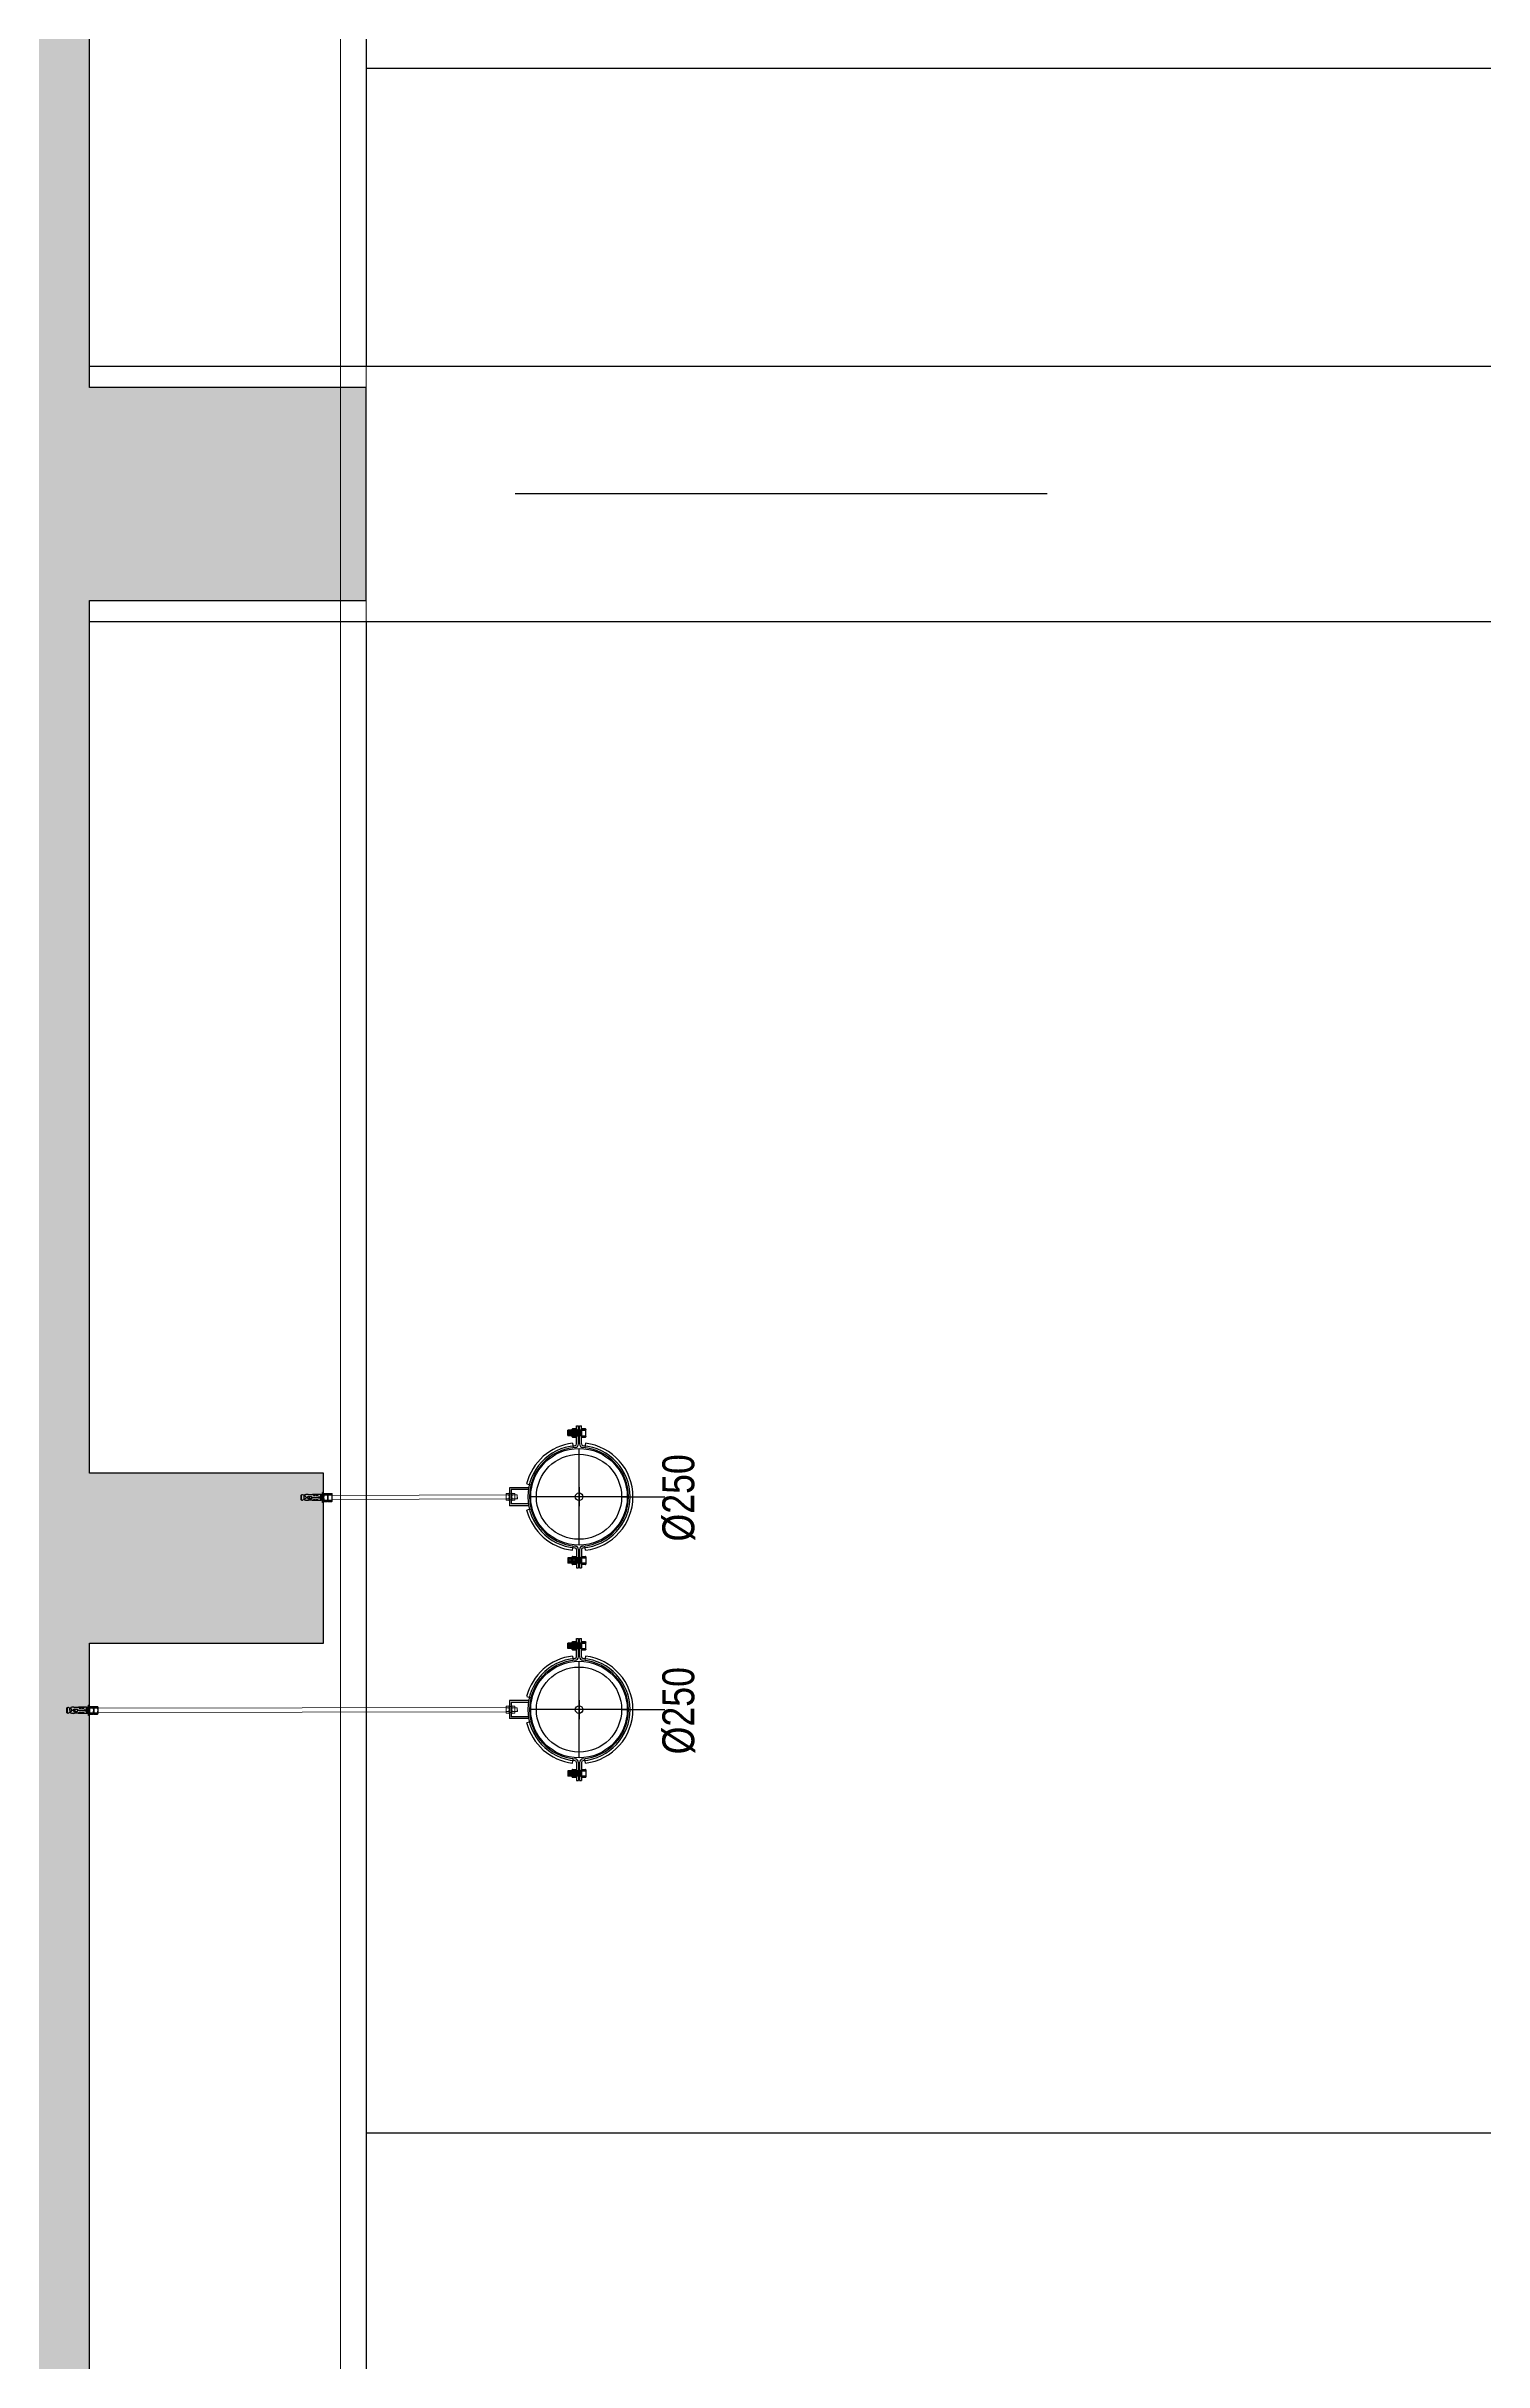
# Model space of a CAD drawing. Header units: millimetres. Extents: x -379292 to 1221486, y 92049 to 447512.
# Drawn here: x -33176 to -29799, y 196231 to 201671 of the extents above; entities that cross this region are included whole.
import ezdxf
from ezdxf.enums import TextEntityAlignment as Align

# ---------------------------------------------------------------- set-up
doc = ezdxf.new("R2010")
doc.units = ezdxf.units.MM
for name, pattern in [('CENTER', [2, 1.25, -0.25, 0.25, -0.25]), ('CENTRE', [50.8, 31.75, -6.35, 6.35, -6.35]), ('DASHDOT', [25.4, 12.7, -6.35, 0, -6.35])]:
    doc.linetypes.add(name, pattern=pattern)
for name, color, linetype in [('05_AXIS', 211, 'CENTER'), ('05_CONCRETE', 6, 'Continuous'), ('05_CONCRETE VIEW', 142, 'Continuous'), ('05_HATCH CONCRETE', 141, 'Continuous'), ('05_VIEW 2', 2, 'Continuous'), ('1-PISSU-BORUSU', 6, 'PIS'), ('INKA', 142, 'Continuous'), ('M_YANGIN_SPR_ CAP', 7, 'Continuous')]:
    doc.layers.add(name, color=color, linetype=linetype)
doc.layers.add('1-MIMARI', color=8, linetype='Continuous', lineweight=9)
doc.layers.add('e_kesit_cizgisi', color=7, linetype='Continuous', lineweight=9)
doc.styles.add('cagdas', font='arial.ttf', dxfattribs={"width": 0.8, "height": 20})
doc.styles.add('DOA.ARIAL', font='arial.ttf')
doc.styles.get("Standard").update_dxf_attribs({"font": 'segoeuil.ttf'})
doc.linetypes.add('PIS', pattern='A,2.5,-0.09,[")",Standard,S=0.1,R=0,X=0,Y=-0.05],-0.035', length=2.625)
doc.linetypes.add('ZIGZAG', pattern='A,0.0001,-0.2,[131,ltypeshp.shx,S=0.2,R=0,X=-0.2,Y=0],-0.4,[131,ltypeshp.shx,S=0.2,R=180,X=0.2,Y=0],-0.2', length=0.8001)

# ---------------------------------------------------------------- blocks, each defined once
blk = doc.blocks.new('A$C6a8db8d0')
at = {"layer": '05_HATCH CONCRETE', "ltscale": 25}
h = blk.add_hatch(dxfattribs=at)
h.set_pattern_fill('ANSI33', color=256, scale=1.5, angle=180, style=0)
h.set_pattern_definition([(225, (-88179.537, -273658.197), (6.7351921, -6.7351921), []), (225, (-88186.273, -273658.197), (6.7351921, -6.7351921), [4.7625, -2.38125])])
h.paths.add_polyline_path([(5815, 1180), (5795, 1180), (5795, 1160), (-1895, 1160), (-1895, 1080), (-1845, 1080), (-1845, 1145), (-1635, 1145), (-1635, 1090), (-1595, 1090), (-1595, 1145), (-1335, 1145), (-1335, 1090), (-1295, 1090), (-1295, 1145), (-1090, 1145), (-1090, 1080), (-1040, 1080), (-1040, 1145), (-835, 1145), (-835, 1090), (-795, 1090), (-795, 1145), (-535, 1145), (-535, 1090), (-495, 1090), (-495, 1145), (-290, 1145), (-290, 1080), (-240, 1080), (-240, 1145), (-35, 1145), (-35, 1090), (5, 1090), (5, 1145), (265, 1145), (265, 1090), (305, 1090), (305, 1145), (510, 1145), (510, 1080), (560, 1080), (560, 1145), (765, 1145), (765, 1090), (805, 1090), (805, 1145), (1065, 1145), (1065, 1090), (1105, 1090), (1105, 1145), (1310, 1145), (1310, 1080), (1360, 1080), (1360, 1145), (1565, 1145), (1565, 1090), (1605, 1090), (1605, 1145), (1865, 1145), (1865, 1090), (1905, 1090), (1905, 1145), (2110, 1145), (2110, 1080), (2160, 1080), (2160, 1145), (2365, 1145), (2365, 1090), (2405, 1090), (2405, 1145), (2665, 1145), (2665, 1090), (2705, 1090), (2705, 1145), (2910, 1145), (2910, 1080), (2960, 1080), (2960, 1145), (3165, 1145), (3165, 1090), (3205, 1090), (3205, 1145), (3465, 1145), (3465, 1090), (3505, 1090), (3505, 1145), (3710, 1145), (3710, 1080), (3760, 1080), (3760, 1145), (3965, 1145), (3965, 1090), (4005, 1090), (4005, 1145), (4265, 1145), (4265, 1090), (4305, 1090), (4305, 1145), (4510, 1145), (4510, 1080), (4560, 1080), (4560, 1145), (4765, 1145), (4765, 1090), (4805, 1090), (4805, 1145), (5065, 1145), (5065, 1090), (5105, 1090), (5105, 1145), (5310, 1145), (5310, 1080), (5360, 1080), (5360, 1145), (5540, 1145), (5540, 1090), (5580, 1090), (5580, 1145), (5765, 1145), (5765, 1080), (5815, 1080)])
at = {"layer": '05_AXIS', "ltscale": 500}
blk.add_line((1335, 170), (1335, 1660), dxfattribs=at)
at = {"layer": '05_CONCRETE'}
blk.add_lwpolyline([(265, 1090), (305, 1090), (305, 1145), (510, 1145), (510, 1080), (560, 1080), (560, 1145), (765, 1145), (765, 1090), (805, 1090), (805, 1145), (1065, 1145), (1065, 1090), (1105, 1090), (1105, 1145), (1310, 1145), (1310, 1080), (1360, 1080), (1360, 1145), (1565, 1145)], dxfattribs=at)
at = {"layer": '05_CONCRETE VIEW', "ltscale": 20, "flags": 128}
for points in [[(1305, 790), (1305, 1145)], [(1365, 1145), (1365, 790)], [(1305, 1080), (565, 1080)], [(2105, 1080), (1365, 1080)]]:
    blk.add_lwpolyline(points, dxfattribs=at)
at = {"layer": '05_CONCRETE VIEW', "color": 252, "ltscale": 20, "flags": 128}
blk.add_lwpolyline([(950, 1080), (950, 790)], dxfattribs=at)
at = {"layer": '05_VIEW 2', "ltscale": 25}
blk.add_lwpolyline([(1435, 1080), (1435, 790)], dxfattribs=at)
blk = doc.blocks.new('A$Cdf426c59')
at = {"layer": '1-PISSU-BORUSU', "color": 1, "linetype": 'DASHDOT', "ltscale": 7.5}
for p, q in [((0, -5.67), (0, 5.67)), ((5.67, 0), (-5.67, 0))]:
    blk.add_line(p, q, dxfattribs=at)
at = {"layer": '1-PISSU-BORUSU', "color": 1, "linetype": 'Continuous'}
blk.add_circle((0, 0), 5.67, dxfattribs=at)
at = {"layer": '1-PISSU-BORUSU', "linetype": 'Continuous'}
blk.add_circle((0, 0), 5, dxfattribs=at)
blk = doc.blocks.new('INKA M12 SOMUN')
at = {"layer": 'INKA', "linetype": 'Continuous'}
for p, q in [((4150.36, 639.91), (4150.36, 640.71)), ((4150.46, 640.81), (4152.06, 640.81)), ((4152.06, 639.81), (4150.46, 639.81)), ((4150.66, 639.81), (4150.66, 640.81)), ((4151.86, 640.81), (4151.86, 639.81)), ((4152.16, 640.71), (4152.16, 639.91))]:
    blk.add_line(p, q, dxfattribs=at)
at = {"layer": 'INKA', "linetype": 'ZIGZAG', "ltscale": 0.1}
for p, q in [((4150.66, 639.81), (4150.66, 640.81)), ((4151.86, 639.81), (4151.86, 640.81))]:
    blk.add_line(p, q, dxfattribs=at)
at = {"layer": 'INKA', "linetype": 'Continuous'}
for centre, start, end in [((4150.46, 640.71), 90, 180), ((4150.46, 639.91), 180, 270), ((4152.06, 640.71), 0, 90), ((4152.06, 639.91), 270, 0)]:
    blk.add_arc(centre, 0.1, start, end, dxfattribs=at)
at = {"style": 'cagdas'}
for p in [(4150.49, 640), (4151.99, 640)]:
    blk.add_text('INKA M12 SOMUN', height=0.0525, rotation=90, dxfattribs=at).set_placement(p, align=Align.TOP_LEFT)
blk = doc.blocks.new('PULM12')
at = {"layer": 'INKA', "linetype": 'Continuous'}
for p, q in [((4155.66, 1097.83), (4155.66, 1097.58)), ((4155.66, 1097.83), (4158.06, 1097.83)), ((4156.26, 1097.83), (4156.26, 1097.58)), ((4157.46, 1097.83), (4157.46, 1097.58)), ((4158.06, 1097.83), (4158.06, 1097.58)), ((4155.66, 1097.58), (4158.06, 1097.58))]:
    blk.add_line(p, q, dxfattribs=at)
at = {"style": 'cagdas'}
for p in [(4155.78, 1097.73), (4157.59, 1097.73)]:
    blk.add_text('INKA M12 PUL', height=0.039, dxfattribs=at).set_placement(p, align=Align.TOP_LEFT)
blk = doc.blocks.new('A$Ca5a3e651')
at = {"layer": 'INKA', "linetype": 'Continuous'}
h = blk.add_hatch(dxfattribs=at)
h.set_pattern_fill('ACAD_ISO10W100', color=256, scale=0.021111, angle=-90, style=0)
h.set_pattern_definition([(90, (413.14908, -104.13396), (0.105555556, -2e-17), [0.253333333, -0.063333333, 0.010555556, -0.063333333])])
h.paths.add_polyline_path([(0.55, 15.62), (0.55, 14.36), (-2.61, 14.36), (-2.61, 15.62)])
h = blk.add_hatch(dxfattribs=at)
h.set_pattern_fill('ACAD_ISO10W100', color=256, scale=0.021111, angle=-90, style=0)
h.set_pattern_definition([(270, (413.14908, 104.13396), (0.105555556, -2e-17), [0.253333333, -0.063333333, 0.010555556, -0.063333333])])
h.paths.add_polyline_path([(0.55, -15.62), (0.55, -14.36), (-2.61, -14.36), (-2.61, -15.62)])
at = {"layer": 'INKA'}
for p, q in [((-0.55, 16.68), (-0.13, 16.68)), ((-0.55, 12.42), (-0.55, 16.68)), ((-0.13, 12.42), (-0.13, 16.68)), ((0.13, 12.42), (0.13, 16.68)), ((0.13, 16.68), (0.55, 16.68)), ((0.55, 12.42), (0.55, 16.68)), ((-2.61, 14.36), (-2.61, 15.62)), ((0.55, 15.62), (-2.61, 15.62)), ((0.55, 14.36), (-2.61, 14.36)), ((-1.5, 12.58), (-1.37, 11.53)), ((1.5, 12.58), (1.37, 11.53)), ((-11.85, 2.11), (-16.36, 2.11)), ((-16.36, 2.11), (-16.36, -2.11)), ((-15.94, 1.69), (-15.94, -1.69)), ((-11.91, 1.69), (-15.94, 1.69)), ((-12.29, 3.06), (-11.27, 2.8)), ((2.22, 0), (-2.22, 0)), ((0, 2.22), (0, -2.22)), ((-11.85, -2.11), (-16.36, -2.11)), ((-11.91, -1.69), (-15.94, -1.69)), ((-12.29, -3.06), (-11.27, -2.8)), ((0.55, -14.36), (-2.61, -14.36)), ((-2.61, -14.36), (-2.61, -15.62)), ((0.55, -15.62), (-2.61, -15.62)), ((-1.5, -12.58), (-1.37, -11.53)), ((-0.55, -12.42), (-0.55, -16.68)), ((-0.13, -12.42), (-0.13, -16.68)), ((0.13, -12.42), (0.13, -16.68)), ((0.55, -12.42), (0.55, -16.68)), ((1.5, -12.58), (1.37, -11.53)), ((-0.55, -16.68), (-0.13, -16.68)), ((0.13, -16.68), (0.55, -16.68))]:
    blk.add_line(p, q, dxfattribs=at)
blk.add_circle((0, 0), 0.886, dxfattribs=at)
for centre, radius, start, end in [((0, 0), 12.67, 96.7854, 166.0366), ((0, 0), 12.03, 94.496, 265.504), ((0, 0), 11.61, 94.496, 265.504), ((-0.98, 12.42), 0.422, 274.496, 0), ((-0.98, 12.42), 0.844, 274.496, 0), ((0.98, 12.42), 0.844, 180, 265.504), ((0.98, 12.42), 0.422, 180, 265.504), ((0, 0), 11.61, 274.496, 85.504), ((0, 0), 12.03, 274.496, 85.504), ((0, 0), 12.67, 276.7854, 83.2146), ((0, 0), 12.67, 193.9634, 263.2146), ((-0.98, -12.42), 0.422, 0, 85.504), ((-0.98, -12.42), 0.844, 0, 85.504), ((0.98, -12.42), 0.844, 94.496, 180), ((0.98, -12.42), 0.422, 94.496, 180)]:
    blk.add_arc(centre, radius, start, end, dxfattribs=at)
at = {"layer": '1-PISSU-BORUSU', "color": 6, "xscale": 2, "yscale": 2, "zscale": 2}
blk.add_blockref('A$Cdf426c59', (0, 0), dxfattribs=at)
at = {"layer": 'INKA', "linetype": 'Continuous', "yscale": 1.055555555555556, "zscale": 1.055555555555556, "rotation": 270}
for name, p, xscale in [('INKA M12 SOMUN', (-676.97, -4366.9), -1.055555555555556), ('PULM12', (-1158.69, -4372.81), -1.055555555555556), ('INKA M12 SOMUN', (-674.8, -4366.9), -1.055555555555556), ('INKA M12 SOMUN', (-676.97, 4366.9), 1.055555555555556), ('PULM12', (-1158.69, 4372.81), 1.055555555555556), ('INKA M12 SOMUN', (-674.8, 4366.9), 1.055555555555556)]:
    blk.add_blockref(name, p, dxfattribs=dict(at, xscale=xscale))
blk = doc.blocks.new('A$Cc4a6e48b')
at = {"color": 7, "ltscale": 0.5}
for p, q in [((-15.29, 9723.66), (-15.29, 9724.83)), ((-15.17, 9723.67), (-15.18, 9724.83)), ((-14.58, 9724.76), (-14.97, 9724.89)), ((-14.57, 9723.74), (-14.97, 9723.61)), ((-14.42, 9724.76), (-14.58, 9724.76)), ((-14.57, 9723.74), (-14.58, 9724.76)), ((-14.42, 9723.74), (-14.57, 9723.74)), ((-14.18, 9724.98), (-14.42, 9724.9)), ((-14.42, 9724.9), (-14.42, 9724.62)), ((-14.42, 9724.62), (-14.05, 9724.25)), ((-14.42, 9723.88), (-14.05, 9724.25)), ((-14.42, 9723.6), (-14.42, 9723.88)), ((-14.18, 9723.52), (-14.42, 9723.6)), ((-13.66, 9724.98), (-14.18, 9724.98)), ((-13.65, 9723.52), (-14.18, 9723.52)), ((-14.05, 9724.25), (-13.68, 9724.25)), ((-13.68, 9723.99), (-13.68, 9724.51)), ((-13.68, 9724.51), (-12.89, 9724.51)), ((-13.68, 9723.99), (-12.89, 9723.99)), ((-13.66, 9724.98), (-13.56, 9724.91)), ((-13.65, 9723.52), (-13.56, 9723.6)), ((-12.69, 9724.91), (-13.56, 9724.91)), ((-12.69, 9723.6), (-13.56, 9723.6)), ((-13.33, 9723.99), (-13.33, 9724.51)), ((-12.89, 9724.51), (-12.63, 9724.25)), ((-12.89, 9723.99), (-12.63, 9724.25)), ((-12.6, 9724.99), (-12.69, 9724.91)), ((-12.6, 9723.52), (-12.69, 9723.6)), ((-12.63, 9724.25), (-11.21, 9724.26)), ((-10.67, 9724.99), (-12.6, 9724.99)), ((-10.66, 9723.53), (-12.6, 9723.52)), ((-11.97, 9724.99), (-12.41, 9724.95)), ((-12.41, 9724.95), (-12.41, 9724.72)), ((-12.41, 9724.72), (-11.97, 9724.72)), ((-12.41, 9723.56), (-12.41, 9723.79)), ((-12.41, 9723.79), (-11.97, 9723.79)), ((-11.97, 9723.52), (-12.41, 9723.56)), ((-11.97, 9724.99), (-11.97, 9724.72)), ((-11.97, 9723.52), (-11.97, 9723.79)), ((-11.33, 9724.99), (-11.77, 9724.95)), ((-11.77, 9724.95), (-11.77, 9724.72)), ((-11.77, 9724.72), (-11.33, 9724.72)), ((-11.77, 9723.79), (-11.33, 9723.8)), ((-11.77, 9723.56), (-11.77, 9723.79)), ((-11.33, 9723.52), (-11.77, 9723.56)), ((-11.33, 9724.99), (-11.33, 9724.72)), ((-11.33, 9723.52), (-11.33, 9723.8)), ((-11.09, 9724.37), (-10.89, 9724.37)), ((-11.09, 9724.14), (-10.89, 9724.14)), ((-10.66, 9723.53), (-10.67, 9724.99)), ((-10.25, 9724.99), (-10.48, 9724.99)), ((-10.48, 9724.99), (-10.47, 9723.53)), ((-10.25, 9723.53), (-10.47, 9723.53)), ((-70.29, 9673.66), (-70.29, 9674.83)), ((-70.17, 9673.67), (-70.18, 9674.83)), ((-69.58, 9674.76), (-69.97, 9674.89)), ((-69.57, 9673.74), (-69.97, 9673.61)), ((-69.42, 9674.76), (-69.58, 9674.76)), ((-69.57, 9673.74), (-69.58, 9674.76)), ((-69.42, 9673.74), (-69.57, 9673.74)), ((-69.18, 9674.98), (-69.42, 9674.9)), ((-69.42, 9674.9), (-69.42, 9674.62)), ((-69.42, 9674.62), (-69.05, 9674.25)), ((-69.42, 9673.88), (-69.05, 9674.25)), ((-69.42, 9673.6), (-69.42, 9673.88)), ((-69.18, 9673.52), (-69.42, 9673.6)), ((-68.66, 9674.98), (-69.18, 9674.98)), ((-68.65, 9673.52), (-69.18, 9673.52)), ((-69.05, 9674.25), (-68.68, 9674.25)), ((-68.68, 9673.99), (-68.68, 9674.51)), ((-68.68, 9674.51), (-67.89, 9674.51)), ((-68.68, 9673.99), (-67.89, 9673.99)), ((-68.66, 9674.98), (-68.56, 9674.91)), ((-68.65, 9673.52), (-68.56, 9673.6)), ((-67.69, 9674.91), (-68.56, 9674.91)), ((-67.69, 9673.6), (-68.56, 9673.6)), ((-68.33, 9673.99), (-68.33, 9674.51)), ((-67.89, 9674.51), (-67.63, 9674.25)), ((-67.89, 9673.99), (-67.63, 9674.25)), ((-67.6, 9674.99), (-67.69, 9674.91)), ((-67.6, 9673.52), (-67.69, 9673.6)), ((-67.63, 9674.25), (-66.21, 9674.26)), ((-65.67, 9674.99), (-67.6, 9674.99)), ((-65.66, 9673.53), (-67.6, 9673.52)), ((-66.97, 9674.99), (-67.41, 9674.95)), ((-67.41, 9674.95), (-67.41, 9674.72)), ((-67.41, 9674.72), (-66.97, 9674.72)), ((-67.41, 9673.56), (-67.41, 9673.79)), ((-67.41, 9673.79), (-66.97, 9673.79)), ((-66.97, 9673.52), (-67.41, 9673.56)), ((-66.97, 9674.99), (-66.97, 9674.72)), ((-66.97, 9673.52), (-66.97, 9673.79)), ((-66.33, 9674.99), (-66.77, 9674.95)), ((-66.77, 9674.95), (-66.77, 9674.72)), ((-66.77, 9674.72), (-66.33, 9674.72)), ((-66.77, 9673.79), (-66.33, 9673.8)), ((-66.77, 9673.56), (-66.77, 9673.79)), ((-66.33, 9673.52), (-66.77, 9673.56)), ((-66.33, 9674.99), (-66.33, 9674.72)), ((-66.33, 9673.52), (-66.33, 9673.8)), ((-66.09, 9674.37), (-65.89, 9674.37)), ((-66.09, 9674.14), (-65.89, 9674.14)), ((-65.66, 9673.53), (-65.67, 9674.99)), ((-65.25, 9674.99), (-65.48, 9674.99)), ((-65.48, 9674.99), (-65.47, 9673.53)), ((-65.25, 9673.53), (-65.47, 9673.53))]:
    blk.add_line(p, q, dxfattribs=at)
at = {"color": 7}
for p, q in [((-10, 9725.45), (-10.25, 9725.45)), ((-10.25, 9723.05), (-10.25, 9725.45)), ((-10, 9723.05), (-10.25, 9723.05)), ((-10, 9723.05), (-10, 9725.45)), ((-9.92, 9725.16), (-9.09, 9725.16)), ((-9.92, 9724.86), (-9.09, 9724.86)), ((-9.91, 9723.64), (-9.09, 9723.64)), ((-9.91, 9723.34), (-9.09, 9723.34)), ((-9, 9723.49), (-9, 9725.01)), ((-8.92, 9725.16), (-8.09, 9725.17)), ((-8.92, 9724.86), (-8.09, 9724.86)), ((-8.91, 9723.64), (-8.09, 9723.65)), ((-8.91, 9723.34), (-8.09, 9723.34)), ((-8, 9723.49), (-8, 9725.01)), ((-65, 9675.45), (-65.25, 9675.45)), ((-65.25, 9673.05), (-65.25, 9675.45)), ((-65, 9673.05), (-65.25, 9673.05)), ((-65, 9673.05), (-65, 9675.45)), ((-64.92, 9675.16), (-64.09, 9675.16)), ((-64.92, 9674.86), (-64.09, 9674.86)), ((-64.91, 9673.64), (-64.09, 9673.64)), ((-64.91, 9673.34), (-64.09, 9673.34)), ((-64, 9673.49), (-64, 9675.01)), ((-63.92, 9675.16), (-63.09, 9675.17)), ((-63.92, 9674.86), (-63.09, 9674.86)), ((-63.91, 9673.64), (-63.09, 9673.65)), ((-63.91, 9673.34), (-63.09, 9673.34)), ((-63, 9673.49), (-63, 9675.01))]:
    blk.add_line(p, q, dxfattribs=at)
at = {"color": 7, "linetype": 'Continuous', "lineweight": 5}
for p, q in [((-8, 9724.75), (32.85, 9724.91)), ((-8, 9723.75), (32.85, 9723.91)), ((-63, 9674.75), (32.85, 9674.91)), ((-63, 9673.75), (32.85, 9673.91))]:
    blk.add_line(p, q, dxfattribs=at)
at = {"lineweight": 5}
for p, q in [((32.85, 9723.79), (32.85, 9725.04)), ((32.97, 9725.22), (33.46, 9725.22)), ((32.97, 9724.87), (33.46, 9724.87)), ((32.97, 9723.96), (33.47, 9723.96)), ((32.97, 9723.61), (33.47, 9723.61)), ((33.59, 9723.45), (33.58, 9725.38)), ((34.22, 9723.45), (34.22, 9725.38)), ((34.34, 9725.22), (34.83, 9725.22)), ((34.34, 9724.87), (34.83, 9724.87)), ((34.34, 9723.96), (34.84, 9723.97)), ((34.34, 9723.61), (34.84, 9723.61)), ((34.96, 9723.79), (34.96, 9725.05)), ((34.96, 9724.87), (35.44, 9724.87)), ((34.96, 9723.97), (35.44, 9723.97)), ((35.44, 9723.97), (35.44, 9724.87)), ((35.44, 9724.87), (35.51, 9724.79)), ((35.44, 9723.97), (35.52, 9724.05)), ((35.52, 9724.05), (35.51, 9724.79)), ((32.85, 9673.79), (32.85, 9675.04)), ((32.97, 9675.22), (33.46, 9675.22)), ((32.97, 9674.87), (33.46, 9674.87)), ((32.97, 9673.96), (33.47, 9673.96)), ((32.97, 9673.61), (33.47, 9673.61)), ((33.59, 9673.45), (33.58, 9675.38)), ((34.22, 9673.45), (34.22, 9675.38)), ((34.34, 9675.22), (34.83, 9675.22)), ((34.34, 9674.87), (34.83, 9674.87)), ((34.34, 9673.96), (34.84, 9673.97)), ((34.34, 9673.61), (34.84, 9673.61)), ((34.96, 9673.79), (34.96, 9675.05)), ((34.96, 9674.87), (35.44, 9674.87)), ((34.96, 9673.97), (35.44, 9673.97)), ((35.44, 9673.97), (35.44, 9674.87)), ((35.44, 9674.87), (35.51, 9674.79)), ((35.44, 9673.97), (35.52, 9674.05)), ((35.52, 9674.05), (35.51, 9674.79))]:
    blk.add_line(p, q, dxfattribs=at)
at = {"linetype": 'CENTRE', "lineweight": 5}
for p, q in [((33.74, 9725.38), (33.58, 9725.38)), ((33.75, 9723.45), (33.59, 9723.45)), ((34.06, 9725.38), (34.22, 9725.38)), ((34.06, 9723.45), (34.22, 9723.45)), ((33.74, 9675.38), (33.58, 9675.38)), ((33.75, 9673.45), (33.59, 9673.45)), ((34.06, 9675.38), (34.22, 9675.38)), ((34.06, 9673.45), (34.22, 9673.45))]:
    blk.add_line(p, q, dxfattribs=at)
at = {"color": 7, "linetype": 'Continuous', "lineweight": 15}
for p, q in [((33.89, 9725.12), (33.74, 9725.12)), ((33.9, 9723.7), (34.05, 9723.7)), ((33.89, 9675.12), (33.74, 9675.12)), ((33.9, 9673.7), (34.05, 9673.7))]:
    blk.add_line(p, q, dxfattribs=at)
at = {"color": 7, "ltscale": 0.5}
for centre, radius, start, end in [((-15.24, 9724.66), 0.177, 68.3179, 106.2443), ((-15.24, 9723.83), 0.177, 253.9732, 291.8996), ((-15.03, 9724.72), 0.177, 68.3179, 144.1708), ((-15.03, 9723.77), 0.177, 216.0467, 291.8996), ((-11.09, 9724.26), 0.118, 90.1087, 270.1087), ((-10.89, 9724.26), 0.118, 270.1087, 90.1087), ((-10.57, 9725.01), 0.0963, 189.0364, 351.181), ((-10.57, 9723.51), 0.0963, 9.0364, 171.181), ((-70.24, 9674.66), 0.177, 68.3179, 106.2443), ((-70.24, 9673.83), 0.177, 253.9732, 291.8996), ((-70.03, 9674.72), 0.177, 68.3179, 144.1708), ((-70.03, 9673.77), 0.177, 216.0467, 291.8996), ((-66.09, 9674.26), 0.118, 90.1087, 270.1087), ((-65.89, 9674.26), 0.118, 270.1087, 90.1087), ((-65.57, 9675.01), 0.0963, 189.0364, 351.181), ((-65.57, 9673.51), 0.0963, 9.0364, 171.181)]:
    blk.add_arc(centre, radius, start, end, dxfattribs=at)
at = {"color": 7}
for centre, radius, start, end in [((-9.83, 9725.01), 0.176, 120.364, 239.8535), ((-7.84, 9724.25), 2.16, 163.7656, 196.4519), ((-9.82, 9723.49), 0.176, 120.364, 239.8535), ((-9.18, 9725.01), 0.176, 300.364, 59.8535), ((-11.16, 9724.25), 2.16, 343.7656, 16.4519), ((-9.18, 9723.49), 0.176, 300.364, 59.8535), ((-8.83, 9725.01), 0.176, 120.364, 239.8535), ((-6.84, 9724.26), 2.16, 163.7656, 196.4519), ((-8.82, 9723.49), 0.176, 120.364, 239.8535), ((-8.18, 9725.01), 0.176, 300.364, 59.8535), ((-10.16, 9724.25), 2.16, 343.7656, 16.4519), ((-8.18, 9723.49), 0.176, 300.364, 59.8535), ((-64.83, 9675.01), 0.176, 120.364, 239.8535), ((-62.84, 9674.25), 2.16, 163.7656, 196.4519), ((-64.82, 9673.49), 0.176, 120.364, 239.8535), ((-64.18, 9675.01), 0.176, 300.364, 59.8535), ((-66.16, 9674.25), 2.16, 343.7656, 16.4519), ((-64.18, 9673.49), 0.176, 300.364, 59.8535), ((-63.83, 9675.01), 0.176, 120.364, 239.8535), ((-61.84, 9674.26), 2.16, 163.7656, 196.4519), ((-63.82, 9673.49), 0.176, 120.364, 239.8535), ((-63.18, 9675.01), 0.176, 300.364, 59.8535), ((-65.16, 9674.25), 2.16, 343.7656, 16.4519), ((-63.18, 9673.49), 0.176, 300.364, 59.8535)]:
    blk.add_arc(centre, radius, start, end, dxfattribs=at)
at = {"lineweight": 5}
for centre, radius, start, end in [((33.04, 9725.04), 0.188, 110.9308, 249.2866), ((33.76, 9724.42), 0.907, 150.188, 210.0295), ((33.04, 9723.79), 0.188, 110.9308, 249.2866), ((33.4, 9725.04), 0.188, 290.9308, 69.2866), ((32.68, 9724.41), 0.907, 330.188, 30.0295), ((33.4, 9723.79), 0.188, 290.9308, 69.2866), ((34.41, 9725.04), 0.188, 110.9308, 249.2866), ((35.13, 9724.42), 0.907, 150.188, 210.0295), ((34.41, 9723.79), 0.188, 110.9308, 249.2866), ((34.77, 9725.05), 0.188, 290.9308, 69.2866), ((34.05, 9724.42), 0.907, 330.188, 30.0295), ((34.77, 9723.79), 0.188, 290.9308, 69.2866), ((33.04, 9675.04), 0.188, 110.9308, 249.2866), ((33.76, 9674.42), 0.907, 150.188, 210.0295), ((33.04, 9673.79), 0.188, 110.9308, 249.2866), ((33.4, 9675.04), 0.188, 290.9308, 69.2866), ((32.68, 9674.41), 0.907, 330.188, 30.0295), ((33.4, 9673.79), 0.188, 290.9308, 69.2866), ((34.41, 9675.04), 0.188, 110.9308, 249.2866), ((35.13, 9674.42), 0.907, 150.188, 210.0295), ((34.41, 9673.79), 0.188, 110.9308, 249.2866), ((34.77, 9675.05), 0.188, 290.9308, 69.2866), ((34.05, 9674.42), 0.907, 330.188, 30.0295), ((34.77, 9673.79), 0.188, 290.9308, 69.2866)]:
    blk.add_arc(centre, radius, start, end, dxfattribs=at)
at = {"layer": 'e_kesit_cizgisi', "color": 6, "ltscale": 25}
blk.add_lwpolyline([(-6, 242), (-6, 10334.64), (0, 10334.64), (0, 242)], close=True, dxfattribs=at)
at = {"layer": 'M_YANGIN_SPR_ CAP', "ltscale": 0.01}
for p, q in [((60, 9724.42), (70.13, 9724.42)), ((60, 9674.42), (70.13, 9674.42))]:
    blk.add_line(p, q, dxfattribs=at)
at = {"ltscale": 25}
for p in [(50, 9724.42), (50, 9674.42)]:
    blk.add_blockref('A$Ca5a3e651', p, dxfattribs=at)
at = {"layer": 'M_YANGIN_SPR_ CAP', "ltscale": 0.01, "style": 'DOA.ARIAL', "width": 0.8}
for p in [(69.58, 9724.16, -15527.66), (69.58, 9674.16, -15527.66)]:
    blk.add_text('%%C250', height=7.5, rotation=90, dxfattribs=at).set_placement(p, align=Align.TOP_CENTER)

msp = doc.modelspace()

# ---------------------------------------------------------------- block references
at = {"layer": '1-MIMARI', "ltscale": 25, "xscale": 10, "yscale": 10, "zscale": 10, "rotation": 90}
msp.add_blockref('A$C6a8db8d0', (-21624.5, 187268.8), dxfattribs=at)

# ---------------------------------------------------------------- next in the draw order: block references
at = {"color": 30, "xscale": 10, "yscale": 10, "zscale": 10}
msp.add_blockref('A$Cc4a6e48b', (-32424.5, 101018.8), dxfattribs=at)

doc.saveas('drawing.dxf')
